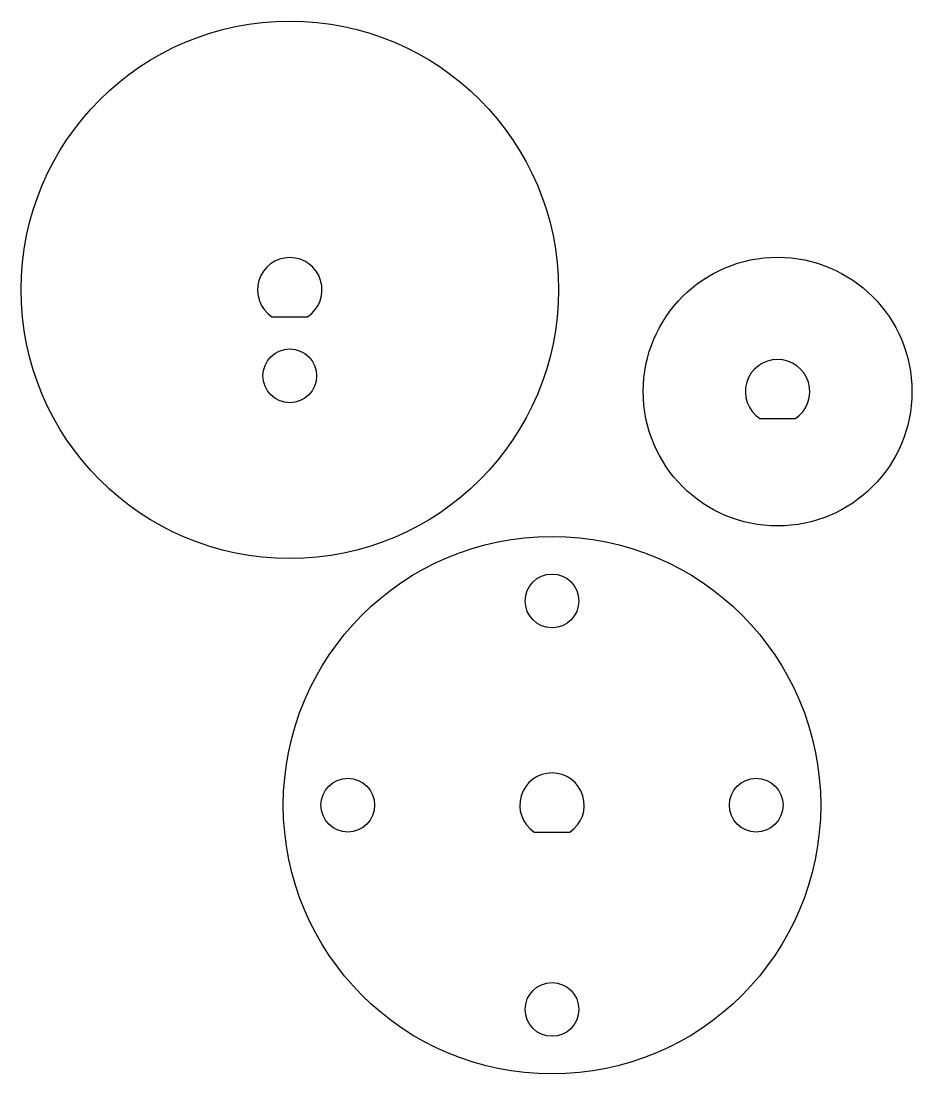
# Model space of a CAD drawing. Header units: millimetres. Extents: x 2611.8 to 2694.6, y 2009.3 to 2107.2.
import ezdxf

# ---------------------------------------------------------------- set-up
doc = ezdxf.new("R2010")
doc.units = ezdxf.units.MM

msp = doc.modelspace()

# ---------------------------------------------------------------- linework, layer by layer
for p, q in [((2635.104, 2079.689), (2638.421, 2079.689)), ((2680.489, 2070.222), (2683.806, 2070.222)), ((2659.501, 2031.752), (2662.818, 2031.752))]:
    msp.add_line(p, q)
for centre, radius in [((2636.762, 2082.189), 25), ((2682.148, 2072.722), 12.5), ((2636.762, 2074.189), 2.5), ((2661.16, 2034.252), 25), ((2661.16, 2053.252), 2.5), ((2642.16, 2034.252), 2.5), ((2680.16, 2034.252), 2.5), ((2661.16, 2015.252), 2.5)]:
    msp.add_circle(centre, radius)
for centre in [(2636.762, 2082.189), (2682.148, 2072.722), (2661.16, 2034.252)]:
    msp.add_arc(centre, 3, 303.55731, 236.44269)

doc.saveas('drawing.dxf')
